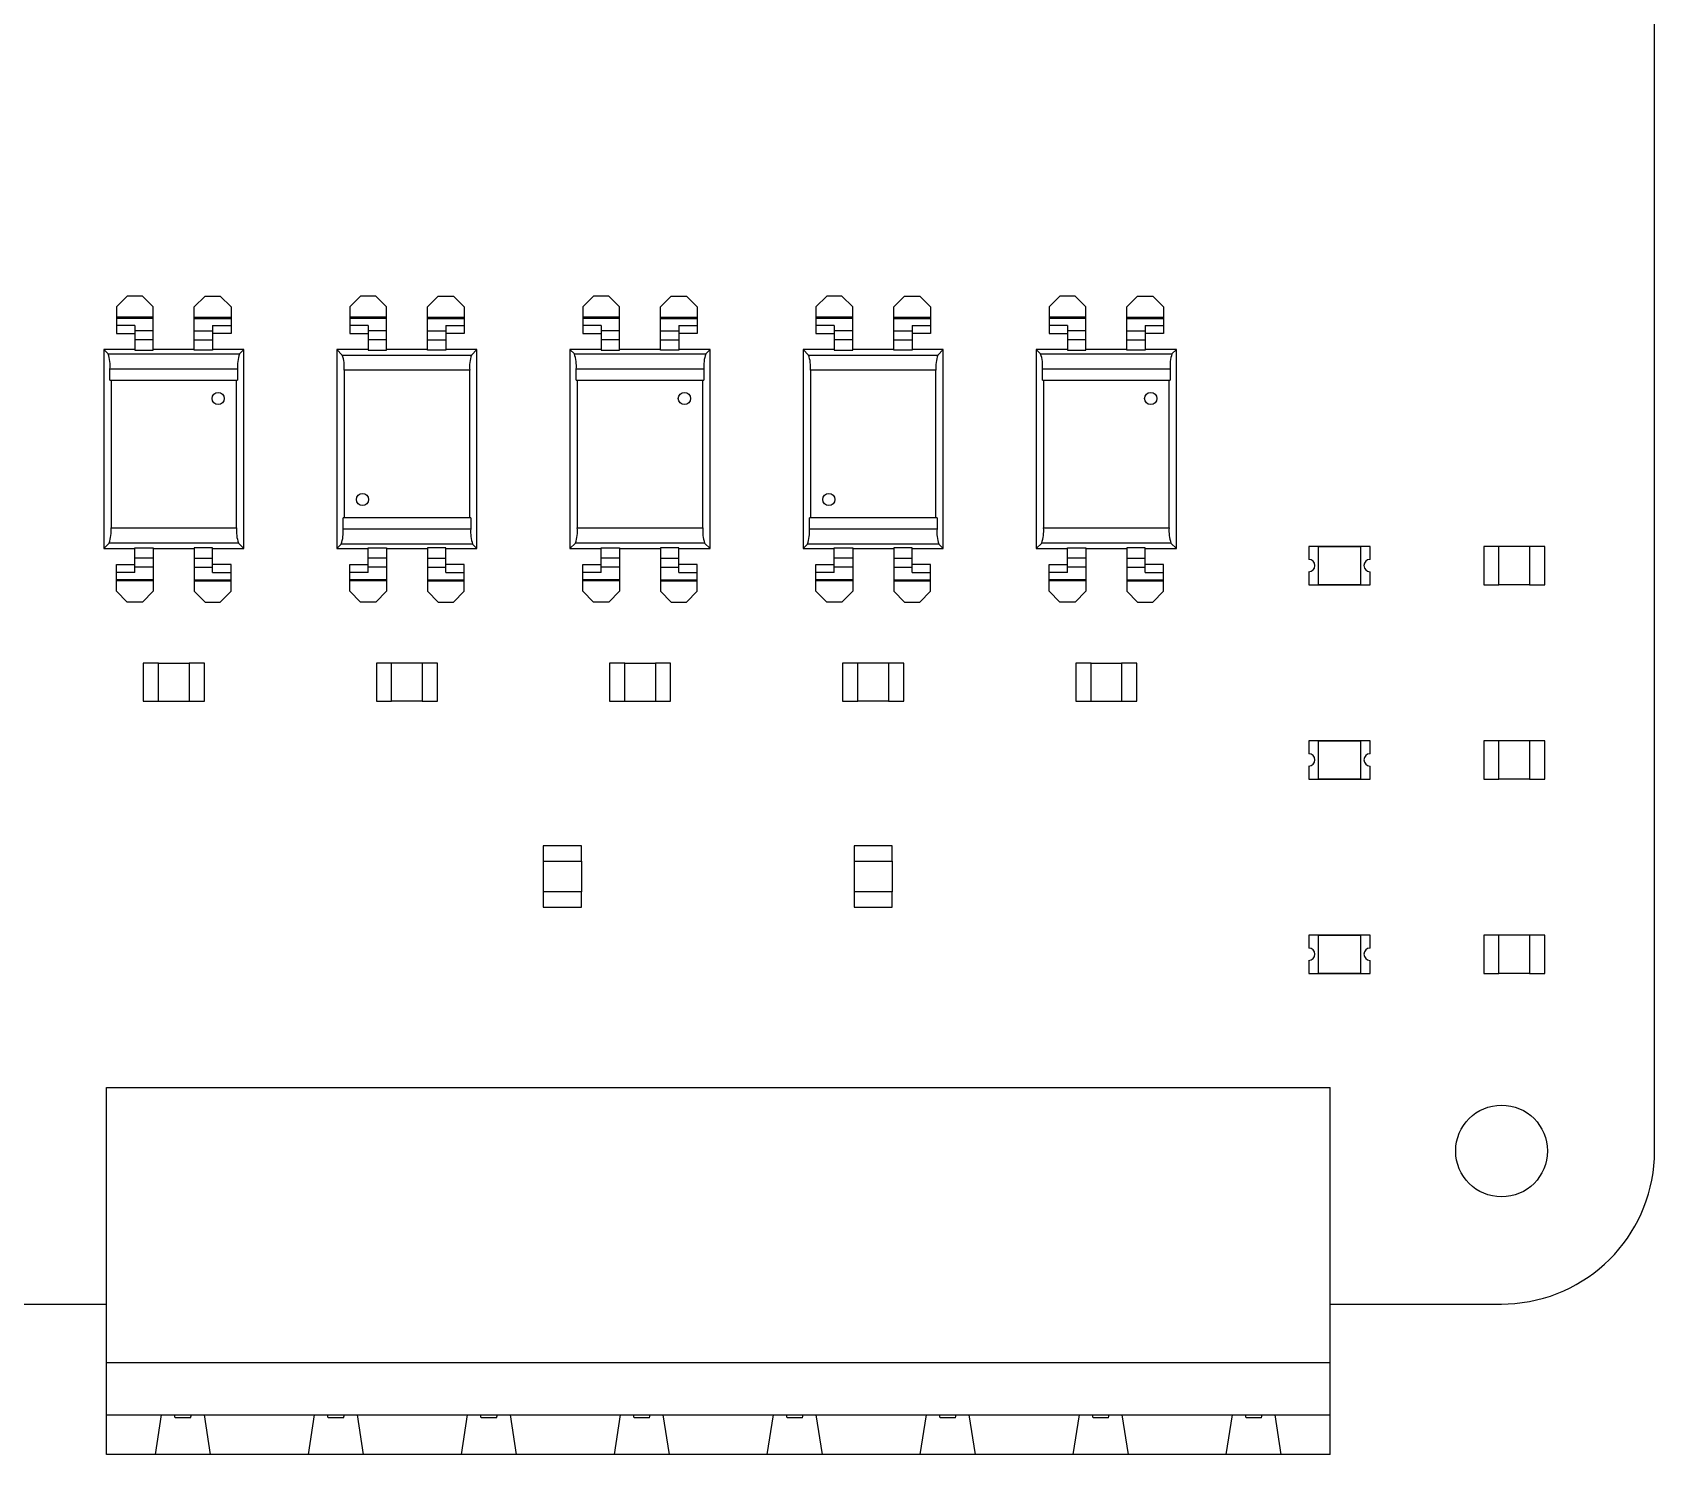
# Model space of a CAD drawing. Header units: millimetres. Extents: x 125 to 686, y 158 to 585.
# Drawn here: x 490.8 to 543.8, y 296.6 to 343 of the extents above; entities that cross this region are included whole.
import ezdxf

# ---------------------------------------------------------------- set-up
doc = ezdxf.new("R2010")
doc.units = ezdxf.units.MM

msp = doc.modelspace()

# ---------------------------------------------------------------- linework, layer by layer
at = {"color": 7, "linetype": 'Continuous', "lineweight": 25}
for p, q in [((543.787, 306.473), (543.787, 349.388)), ((493.517, 334.063), (493.867, 334.413)), ((493.517, 334.063), (493.517, 333.187)), ((494.367, 334.413), (493.867, 334.413)), ((494.367, 334.413), (494.717, 334.063)), ((494.717, 332.645), (494.717, 334.063)), ((496.407, 334.413), (496.057, 334.063)), ((496.057, 332.645), (496.057, 334.063)), ((496.407, 334.413), (496.907, 334.413)), ((497.257, 334.063), (496.907, 334.413)), ((497.257, 334.063), (497.257, 333.187)), ((501.137, 334.063), (501.487, 334.413)), ((501.137, 334.063), (501.137, 333.187)), ((501.987, 334.413), (501.487, 334.413)), ((501.987, 334.413), (502.337, 334.063)), ((502.337, 332.645), (502.337, 334.063)), ((504.027, 334.413), (503.677, 334.063)), ((503.677, 332.645), (503.677, 334.063)), ((504.027, 334.413), (504.527, 334.413)), ((504.877, 334.063), (504.527, 334.413)), ((504.877, 334.063), (504.877, 333.187)), ((508.757, 334.063), (509.107, 334.413)), ((508.757, 334.063), (508.757, 333.187)), ((509.607, 334.413), (509.107, 334.413)), ((509.607, 334.413), (509.957, 334.063)), ((509.957, 332.645), (509.957, 334.063)), ((511.647, 334.413), (511.297, 334.063)), ((511.297, 332.645), (511.297, 334.063)), ((511.647, 334.413), (512.147, 334.413)), ((512.497, 334.063), (512.147, 334.413)), ((512.497, 334.063), (512.497, 333.187)), ((516.377, 334.063), (516.727, 334.413)), ((516.377, 334.063), (516.377, 333.187)), ((517.227, 334.413), (516.727, 334.413)), ((517.227, 334.413), (517.577, 334.063)), ((517.577, 332.645), (517.577, 334.063)), ((519.267, 334.413), (518.917, 334.063)), ((518.917, 332.645), (518.917, 334.063)), ((519.267, 334.413), (519.767, 334.413)), ((520.117, 334.063), (519.767, 334.413)), ((520.117, 334.063), (520.117, 333.187)), ((523.997, 334.063), (524.347, 334.413)), ((523.997, 334.063), (523.997, 333.187)), ((524.847, 334.413), (524.347, 334.413)), ((524.847, 334.413), (525.197, 334.063)), ((525.197, 332.645), (525.197, 334.063)), ((526.887, 334.413), (526.537, 334.063)), ((526.537, 332.645), (526.537, 334.063)), ((526.887, 334.413), (527.387, 334.413)), ((527.737, 334.063), (527.387, 334.413)), ((527.737, 334.063), (527.737, 333.187)), ((494.717, 333.722), (493.517, 333.722)), ((494.717, 333.683), (493.517, 333.683)), ((496.057, 333.722), (497.257, 333.722)), ((496.057, 333.683), (497.257, 333.683)), ((502.337, 333.722), (501.137, 333.722)), ((502.337, 333.683), (501.137, 333.683)), ((503.677, 333.722), (504.877, 333.722)), ((503.677, 333.683), (504.877, 333.683)), ((509.957, 333.722), (508.757, 333.722)), ((509.957, 333.683), (508.757, 333.683)), ((511.297, 333.722), (512.497, 333.722)), ((511.297, 333.683), (512.497, 333.683)), ((517.577, 333.722), (516.377, 333.722)), ((517.577, 333.683), (516.377, 333.683)), ((518.917, 333.722), (520.117, 333.722)), ((518.917, 333.683), (520.117, 333.683)), ((525.197, 333.722), (523.997, 333.722)), ((525.197, 333.683), (523.997, 333.683)), ((526.537, 333.722), (527.737, 333.722)), ((526.537, 333.683), (527.737, 333.683)), ((494.117, 333.453), (493.517, 333.453)), ((493.517, 333.187), (494.117, 333.187)), ((494.117, 333.453), (494.117, 332.645)), ((494.717, 333.274), (494.117, 333.274)), ((494.717, 332.981), (494.117, 332.981)), ((496.057, 333.274), (496.657, 333.274)), ((496.057, 332.981), (496.657, 332.981)), ((496.657, 333.453), (496.657, 332.645)), ((496.657, 333.453), (497.257, 333.453)), ((497.257, 333.187), (496.657, 333.187)), ((501.737, 333.453), (501.137, 333.453)), ((501.137, 333.187), (501.737, 333.187)), ((501.737, 333.453), (501.737, 332.645)), ((502.337, 333.274), (501.737, 333.274)), ((502.337, 332.981), (501.737, 332.981)), ((503.677, 333.274), (504.277, 333.274)), ((503.677, 332.981), (504.277, 332.981)), ((504.277, 333.453), (504.277, 332.645)), ((504.277, 333.453), (504.877, 333.453)), ((504.877, 333.187), (504.277, 333.187)), ((509.357, 333.453), (508.757, 333.453)), ((508.757, 333.187), (509.357, 333.187)), ((509.357, 333.453), (509.357, 332.645)), ((509.957, 333.274), (509.357, 333.274)), ((509.957, 332.981), (509.357, 332.981)), ((511.297, 333.274), (511.897, 333.274)), ((511.297, 332.981), (511.897, 332.981)), ((511.897, 333.453), (511.897, 332.645)), ((511.897, 333.453), (512.497, 333.453)), ((512.497, 333.187), (511.897, 333.187)), ((516.977, 333.453), (516.377, 333.453)), ((516.377, 333.187), (516.977, 333.187)), ((516.977, 333.453), (516.977, 332.645)), ((517.577, 333.274), (516.977, 333.274)), ((517.577, 332.981), (516.977, 332.981)), ((518.917, 333.274), (519.517, 333.274)), ((518.917, 332.981), (519.517, 332.981)), ((519.517, 333.453), (519.517, 332.645)), ((519.517, 333.453), (520.117, 333.453)), ((520.117, 333.187), (519.517, 333.187)), ((524.597, 333.453), (523.997, 333.453)), ((523.997, 333.187), (524.597, 333.187)), ((524.597, 333.453), (524.597, 332.645)), ((525.197, 333.274), (524.597, 333.274)), ((525.197, 332.981), (524.597, 332.981)), ((526.537, 333.274), (527.137, 333.274)), ((526.537, 332.981), (527.137, 332.981)), ((527.137, 333.453), (527.137, 332.645)), ((527.137, 333.453), (527.737, 333.453)), ((527.737, 333.187), (527.137, 333.187)), ((493.097, 332.663), (493.097, 326.163)), ((493.24, 332.52), (493.097, 332.663)), ((494.117, 332.663), (493.097, 332.663)), ((493.24, 332.52), (497.533, 332.52)), ((494.117, 332.645), (494.717, 332.645)), ((496.057, 332.663), (494.717, 332.663)), ((496.657, 332.645), (496.057, 332.645)), ((497.677, 332.663), (496.657, 332.663)), ((497.533, 332.52), (497.677, 332.663)), ((497.677, 326.163), (497.677, 332.663)), ((500.717, 332.663), (500.717, 326.163)), ((500.895, 332.485), (500.717, 332.663)), ((501.737, 332.663), (500.717, 332.663)), ((500.895, 332.485), (505.118, 332.485)), ((501.737, 332.645), (502.337, 332.645)), ((503.677, 332.663), (502.337, 332.663)), ((504.277, 332.645), (503.677, 332.645)), ((505.297, 332.663), (504.277, 332.663)), ((505.118, 332.485), (505.297, 332.663)), ((505.297, 326.163), (505.297, 332.663)), ((508.337, 332.663), (508.337, 326.163)), ((508.48, 332.52), (508.337, 332.663)), ((509.357, 332.663), (508.337, 332.663)), ((508.48, 332.52), (512.773, 332.52)), ((509.357, 332.645), (509.957, 332.645)), ((511.297, 332.663), (509.957, 332.663)), ((511.897, 332.645), (511.297, 332.645)), ((512.917, 332.663), (511.897, 332.663)), ((512.773, 332.52), (512.917, 332.663)), ((512.917, 326.163), (512.917, 332.663)), ((515.957, 332.663), (515.957, 326.163)), ((516.135, 332.485), (515.957, 332.663)), ((516.977, 332.663), (515.957, 332.663)), ((516.135, 332.485), (520.358, 332.485)), ((516.977, 332.645), (517.577, 332.645)), ((518.917, 332.663), (517.577, 332.663)), ((519.517, 332.645), (518.917, 332.645)), ((520.537, 332.663), (519.517, 332.663)), ((520.358, 332.485), (520.537, 332.663)), ((520.537, 326.163), (520.537, 332.663)), ((523.577, 332.663), (523.577, 326.163)), ((523.72, 332.52), (523.577, 332.663)), ((524.597, 332.663), (523.577, 332.663)), ((523.72, 332.52), (528.013, 332.52)), ((524.597, 332.645), (525.197, 332.645)), ((526.537, 332.663), (525.197, 332.663)), ((527.137, 332.645), (526.537, 332.645)), ((528.157, 332.663), (527.137, 332.663)), ((528.013, 332.52), (528.157, 332.663)), ((528.157, 326.163), (528.157, 332.663)), ((493.301, 331.663), (493.301, 332.025)), ((497.473, 332.025), (493.301, 332.025)), ((497.473, 332.025), (497.473, 331.663)), ((500.956, 331.989), (500.956, 327.163)), ((505.058, 331.989), (500.956, 331.989)), ((505.058, 327.163), (505.058, 331.989)), ((508.541, 331.663), (508.541, 332.025)), ((512.713, 332.025), (508.541, 332.025)), ((512.713, 332.025), (512.713, 331.663)), ((516.196, 331.989), (516.196, 327.163)), ((520.298, 331.989), (516.196, 331.989)), ((520.298, 327.163), (520.298, 331.989)), ((523.781, 331.663), (523.781, 332.025)), ((527.953, 332.025), (523.781, 332.025)), ((527.953, 332.025), (527.953, 331.663)), ((493.301, 331.663), (497.473, 331.663)), ((493.336, 331.663), (493.336, 326.837)), ((497.438, 326.837), (497.438, 331.663)), ((508.541, 331.663), (512.713, 331.663)), ((508.576, 331.663), (508.576, 326.837)), ((512.678, 326.837), (512.678, 331.663)), ((523.781, 331.663), (527.953, 331.663)), ((523.816, 331.663), (523.816, 326.837)), ((527.918, 326.837), (527.918, 331.663)), ((505.093, 327.163), (500.921, 327.163)), ((500.921, 326.801), (500.921, 327.163)), ((505.093, 327.163), (505.093, 326.801)), ((520.333, 327.163), (516.161, 327.163)), ((516.161, 326.801), (516.161, 327.163)), ((520.333, 327.163), (520.333, 326.801)), ((493.336, 326.837), (497.438, 326.837)), ((500.921, 326.801), (505.093, 326.801)), ((508.576, 326.837), (512.678, 326.837)), ((516.161, 326.801), (520.333, 326.801)), ((523.816, 326.837), (527.918, 326.837)), ((493.275, 326.341), (493.097, 326.163)), ((493.097, 326.163), (494.117, 326.163)), ((497.498, 326.341), (493.275, 326.341)), ((494.117, 326.181), (494.717, 326.181)), ((494.117, 325.373), (494.117, 326.181)), ((494.717, 326.181), (494.717, 324.763)), ((494.717, 326.163), (496.057, 326.163)), ((496.657, 326.181), (496.057, 326.181)), ((496.057, 326.181), (496.057, 324.763)), ((496.657, 325.373), (496.657, 326.181)), ((496.657, 326.163), (497.677, 326.163)), ((497.498, 326.341), (497.677, 326.163)), ((500.86, 326.306), (500.717, 326.163)), ((500.717, 326.163), (501.737, 326.163)), ((505.153, 326.306), (500.86, 326.306)), ((501.737, 325.373), (501.737, 326.181)), ((501.737, 326.181), (502.337, 326.181)), ((502.337, 326.181), (502.337, 324.763)), ((502.337, 326.163), (503.677, 326.163)), ((504.277, 326.181), (503.677, 326.181)), ((503.677, 326.181), (503.677, 324.763)), ((504.277, 325.373), (504.277, 326.181)), ((504.277, 326.163), (505.297, 326.163)), ((505.153, 326.306), (505.297, 326.163)), ((508.515, 326.341), (508.337, 326.163)), ((508.337, 326.163), (509.357, 326.163)), ((512.738, 326.341), (508.515, 326.341)), ((509.357, 326.181), (509.957, 326.181)), ((509.357, 325.373), (509.357, 326.181)), ((509.957, 326.181), (509.957, 324.763)), ((509.957, 326.163), (511.297, 326.163)), ((511.897, 326.181), (511.297, 326.181)), ((511.297, 326.181), (511.297, 324.763)), ((511.897, 325.373), (511.897, 326.181)), ((511.897, 326.163), (512.917, 326.163)), ((512.738, 326.341), (512.917, 326.163)), ((516.1, 326.306), (515.957, 326.163)), ((515.957, 326.163), (516.977, 326.163)), ((520.393, 326.306), (516.1, 326.306)), ((516.977, 325.373), (516.977, 326.181)), ((516.977, 326.181), (517.577, 326.181)), ((517.577, 326.181), (517.577, 324.763)), ((517.577, 326.163), (518.917, 326.163)), ((519.517, 326.181), (518.917, 326.181)), ((518.917, 326.181), (518.917, 324.763)), ((519.517, 325.373), (519.517, 326.181)), ((519.517, 326.163), (520.537, 326.163)), ((520.393, 326.306), (520.537, 326.163)), ((523.755, 326.341), (523.577, 326.163)), ((523.577, 326.163), (524.597, 326.163)), ((527.978, 326.341), (523.755, 326.341)), ((524.597, 326.181), (525.197, 326.181)), ((524.597, 325.373), (524.597, 326.181)), ((525.197, 326.181), (525.197, 324.763)), ((525.197, 326.163), (526.537, 326.163)), ((527.137, 326.181), (526.537, 326.181)), ((526.537, 326.181), (526.537, 324.763)), ((527.137, 325.373), (527.137, 326.181)), ((527.137, 326.163), (528.157, 326.163)), ((527.978, 326.341), (528.157, 326.163)), ((532.487, 326.228), (532.487, 325.803)), ((532.887, 326.228), (532.487, 326.228)), ((532.787, 326.218), (532.787, 324.988)), ((534.187, 326.218), (532.787, 326.218)), ((532.887, 326.227), (532.887, 326.228)), ((534.087, 326.227), (532.887, 326.227)), ((534.487, 326.228), (534.087, 326.228)), ((534.087, 326.228), (534.087, 326.227)), ((534.187, 324.988), (534.187, 326.218)), ((534.487, 325.803), (534.487, 326.228)), ((538.702, 326.228), (538.202, 326.228)), ((538.202, 326.228), (538.202, 324.978)), ((538.702, 324.978), (538.702, 326.228)), ((539.702, 326.227), (538.702, 326.227)), ((540.202, 326.228), (539.702, 326.228)), ((539.702, 326.228), (539.702, 324.978)), ((540.202, 324.978), (540.202, 326.228)), ((493.517, 324.763), (493.517, 325.639)), ((493.517, 325.639), (494.117, 325.639)), ((494.717, 325.845), (494.117, 325.845)), ((494.717, 325.552), (494.117, 325.552)), ((496.057, 325.845), (496.657, 325.845)), ((496.057, 325.552), (496.657, 325.552)), ((497.257, 325.639), (496.657, 325.639)), ((497.257, 324.763), (497.257, 325.639)), ((501.137, 324.763), (501.137, 325.639)), ((501.137, 325.639), (501.737, 325.639)), ((502.337, 325.845), (501.737, 325.845)), ((502.337, 325.552), (501.737, 325.552)), ((503.677, 325.845), (504.277, 325.845)), ((503.677, 325.552), (504.277, 325.552)), ((504.877, 325.639), (504.277, 325.639)), ((504.877, 324.763), (504.877, 325.639)), ((508.757, 324.763), (508.757, 325.639)), ((508.757, 325.639), (509.357, 325.639)), ((509.957, 325.845), (509.357, 325.845)), ((509.957, 325.552), (509.357, 325.552)), ((511.297, 325.845), (511.897, 325.845)), ((511.297, 325.552), (511.897, 325.552)), ((512.497, 325.639), (511.897, 325.639)), ((512.497, 324.763), (512.497, 325.639)), ((516.377, 324.763), (516.377, 325.639)), ((516.377, 325.639), (516.977, 325.639)), ((517.577, 325.845), (516.977, 325.845)), ((517.577, 325.552), (516.977, 325.552)), ((518.917, 325.845), (519.517, 325.845)), ((518.917, 325.552), (519.517, 325.552)), ((520.117, 325.639), (519.517, 325.639)), ((520.117, 324.763), (520.117, 325.639)), ((523.997, 324.763), (523.997, 325.639)), ((523.997, 325.639), (524.597, 325.639)), ((525.197, 325.845), (524.597, 325.845)), ((525.197, 325.552), (524.597, 325.552)), ((526.537, 325.845), (527.137, 325.845)), ((526.537, 325.552), (527.137, 325.552)), ((527.737, 325.639), (527.137, 325.639)), ((527.737, 324.763), (527.737, 325.639)), ((494.117, 325.373), (493.517, 325.373)), ((494.717, 325.143), (493.517, 325.143)), ((494.717, 325.104), (493.517, 325.104)), ((496.057, 325.143), (497.257, 325.143)), ((496.057, 325.104), (497.257, 325.104)), ((496.657, 325.373), (497.257, 325.373)), ((501.737, 325.373), (501.137, 325.373)), ((502.337, 325.143), (501.137, 325.143)), ((502.337, 325.104), (501.137, 325.104)), ((503.677, 325.143), (504.877, 325.143)), ((503.677, 325.104), (504.877, 325.104)), ((504.277, 325.373), (504.877, 325.373)), ((509.357, 325.373), (508.757, 325.373)), ((509.957, 325.143), (508.757, 325.143)), ((509.957, 325.104), (508.757, 325.104)), ((511.297, 325.143), (512.497, 325.143)), ((511.297, 325.104), (512.497, 325.104)), ((511.897, 325.373), (512.497, 325.373)), ((516.977, 325.373), (516.377, 325.373)), ((517.577, 325.143), (516.377, 325.143)), ((517.577, 325.104), (516.377, 325.104)), ((518.917, 325.143), (520.117, 325.143)), ((518.917, 325.104), (520.117, 325.104)), ((519.517, 325.373), (520.117, 325.373)), ((524.597, 325.373), (523.997, 325.373)), ((525.197, 325.143), (523.997, 325.143)), ((525.197, 325.104), (523.997, 325.104)), ((526.537, 325.143), (527.737, 325.143)), ((526.537, 325.104), (527.737, 325.104)), ((527.137, 325.373), (527.737, 325.373)), ((532.487, 325.403), (532.487, 324.978)), ((534.487, 324.978), (534.487, 325.403)), ((493.517, 324.763), (493.867, 324.413)), ((494.367, 324.413), (494.717, 324.763)), ((496.407, 324.413), (496.057, 324.763)), ((497.257, 324.763), (496.907, 324.413)), ((501.137, 324.763), (501.487, 324.413)), ((501.987, 324.413), (502.337, 324.763)), ((504.027, 324.413), (503.677, 324.763)), ((504.877, 324.763), (504.527, 324.413)), ((508.757, 324.763), (509.107, 324.413)), ((509.607, 324.413), (509.957, 324.763)), ((511.647, 324.413), (511.297, 324.763)), ((512.497, 324.763), (512.147, 324.413)), ((516.377, 324.763), (516.727, 324.413)), ((517.227, 324.413), (517.577, 324.763)), ((519.267, 324.413), (518.917, 324.763)), ((520.117, 324.763), (519.767, 324.413)), ((523.997, 324.763), (524.347, 324.413)), ((524.847, 324.413), (525.197, 324.763)), ((526.887, 324.413), (526.537, 324.763)), ((527.737, 324.763), (527.387, 324.413)), ((532.487, 324.978), (532.887, 324.978)), ((532.787, 324.988), (534.187, 324.988)), ((532.887, 324.978), (532.887, 324.979)), ((532.887, 324.979), (534.087, 324.979)), ((534.087, 324.979), (534.087, 324.978)), ((534.087, 324.978), (534.487, 324.978)), ((538.202, 324.978), (538.702, 324.978)), ((539.702, 324.979), (538.702, 324.979)), ((539.702, 324.978), (540.202, 324.978)), ((494.367, 324.413), (493.867, 324.413)), ((496.407, 324.413), (496.907, 324.413)), ((501.987, 324.413), (501.487, 324.413)), ((504.027, 324.413), (504.527, 324.413)), ((509.607, 324.413), (509.107, 324.413)), ((511.647, 324.413), (512.147, 324.413)), ((517.227, 324.413), (516.727, 324.413)), ((519.267, 324.413), (519.767, 324.413)), ((524.847, 324.413), (524.347, 324.413)), ((526.887, 324.413), (527.387, 324.413)), ((494.387, 322.418), (494.387, 321.168)), ((494.887, 322.418), (494.387, 322.418)), ((494.887, 321.168), (494.887, 322.418)), ((494.887, 322.417), (495.887, 322.417)), ((496.387, 322.418), (495.887, 322.418)), ((495.887, 322.418), (495.887, 321.168)), ((496.387, 321.168), (496.387, 322.418)), ((502.007, 322.418), (502.007, 321.168)), ((502.507, 322.418), (502.007, 322.418)), ((502.507, 321.168), (502.507, 322.418)), ((503.507, 322.417), (502.507, 322.417)), ((504.007, 322.418), (503.507, 322.418)), ((503.507, 322.418), (503.507, 321.168)), ((504.007, 321.168), (504.007, 322.418)), ((510.127, 322.418), (509.627, 322.418)), ((509.627, 322.418), (509.627, 321.168)), ((510.127, 321.168), (510.127, 322.418)), ((510.127, 322.417), (511.127, 322.417)), ((511.627, 322.418), (511.127, 322.418)), ((511.127, 322.418), (511.127, 321.168)), ((511.627, 321.168), (511.627, 322.418)), ((517.247, 322.418), (517.247, 321.168)), ((517.747, 322.418), (517.247, 322.418)), ((517.747, 321.168), (517.747, 322.418)), ((518.747, 322.417), (517.747, 322.417)), ((519.247, 322.418), (518.747, 322.418)), ((518.747, 322.418), (518.747, 321.168)), ((519.247, 321.168), (519.247, 322.418)), ((525.367, 322.418), (524.867, 322.418)), ((524.867, 322.418), (524.867, 321.168)), ((525.367, 321.168), (525.367, 322.418)), ((525.367, 322.417), (526.367, 322.417)), ((526.867, 322.418), (526.367, 322.418)), ((526.367, 322.418), (526.367, 321.168)), ((526.867, 321.168), (526.867, 322.418)), ((494.387, 321.168), (494.887, 321.168)), ((494.887, 321.169), (495.887, 321.169)), ((495.887, 321.168), (496.387, 321.168)), ((502.007, 321.168), (502.507, 321.168)), ((503.507, 321.169), (502.507, 321.169)), ((503.507, 321.168), (504.007, 321.168)), ((509.627, 321.168), (510.127, 321.168)), ((510.127, 321.169), (511.127, 321.169)), ((511.127, 321.168), (511.627, 321.168)), ((517.247, 321.168), (517.747, 321.168)), ((518.747, 321.169), (517.747, 321.169)), ((518.747, 321.168), (519.247, 321.168)), ((524.867, 321.168), (525.367, 321.168)), ((525.367, 321.169), (526.367, 321.169)), ((526.367, 321.168), (526.867, 321.168)), ((532.487, 319.878), (532.487, 319.453)), ((532.887, 319.878), (532.487, 319.878)), ((532.787, 319.868), (532.787, 318.638)), ((534.187, 319.868), (532.787, 319.868)), ((532.887, 319.877), (532.887, 319.878)), ((534.087, 319.877), (532.887, 319.877)), ((534.087, 319.878), (534.087, 319.877)), ((534.487, 319.878), (534.087, 319.878)), ((534.187, 318.638), (534.187, 319.868)), ((534.487, 319.453), (534.487, 319.878)), ((538.202, 319.878), (538.202, 318.628)), ((538.702, 319.878), (538.202, 319.878)), ((538.702, 318.628), (538.702, 319.878)), ((539.702, 319.877), (538.702, 319.877)), ((540.202, 319.878), (539.702, 319.878)), ((539.702, 319.878), (539.702, 318.628)), ((540.202, 318.628), (540.202, 319.878)), ((532.487, 319.053), (532.487, 318.628)), ((534.487, 318.628), (534.487, 319.053)), ((532.487, 318.628), (532.887, 318.628)), ((532.787, 318.638), (534.187, 318.638)), ((532.887, 318.629), (534.087, 318.629)), ((532.887, 318.628), (532.887, 318.629)), ((534.087, 318.629), (534.087, 318.628)), ((534.087, 318.628), (534.487, 318.628)), ((538.202, 318.628), (538.702, 318.628)), ((539.702, 318.629), (538.702, 318.629)), ((539.702, 318.628), (540.202, 318.628)), ((507.462, 316.443), (507.462, 315.943)), ((508.712, 316.443), (507.462, 316.443)), ((508.712, 315.943), (508.712, 316.443)), ((517.622, 316.443), (517.622, 315.943)), ((518.872, 316.443), (517.622, 316.443)), ((518.872, 315.943), (518.872, 316.443)), ((507.462, 315.943), (508.712, 315.943)), ((507.463, 315.943), (507.463, 314.943)), ((508.711, 315.943), (508.711, 314.943)), ((517.622, 315.943), (518.872, 315.943)), ((517.623, 315.943), (517.623, 314.943)), ((518.871, 315.943), (518.871, 314.943)), ((507.462, 314.943), (507.462, 314.443)), ((508.712, 314.943), (507.462, 314.943)), ((508.712, 314.443), (508.712, 314.943)), ((517.622, 314.943), (517.622, 314.443)), ((518.872, 314.943), (517.622, 314.943)), ((518.872, 314.443), (518.872, 314.943)), ((507.462, 314.443), (508.712, 314.443)), ((517.622, 314.443), (518.872, 314.443)), ((532.487, 313.528), (532.487, 313.103)), ((532.887, 313.528), (532.487, 313.528)), ((534.187, 313.518), (532.787, 313.518)), ((532.787, 313.518), (532.787, 312.288)), ((532.887, 313.527), (532.887, 313.528)), ((534.087, 313.527), (532.887, 313.527)), ((534.087, 313.528), (534.087, 313.527)), ((534.487, 313.528), (534.087, 313.528)), ((534.187, 312.288), (534.187, 313.518)), ((534.487, 313.103), (534.487, 313.528)), ((538.202, 313.528), (538.202, 312.278)), ((538.702, 313.528), (538.202, 313.528)), ((538.702, 312.278), (538.702, 313.528)), ((539.702, 313.527), (538.702, 313.527)), ((540.202, 313.528), (539.702, 313.528)), ((539.702, 313.528), (539.702, 312.278)), ((540.202, 312.278), (540.202, 313.528)), ((532.487, 312.703), (532.487, 312.278)), ((534.487, 312.278), (534.487, 312.703)), ((532.487, 312.278), (532.887, 312.278)), ((532.787, 312.288), (534.187, 312.288)), ((532.887, 312.279), (534.087, 312.279)), ((532.887, 312.278), (532.887, 312.279)), ((534.087, 312.279), (534.087, 312.278)), ((534.087, 312.278), (534.487, 312.278)), ((538.202, 312.278), (538.702, 312.278)), ((539.702, 312.279), (538.702, 312.279)), ((539.702, 312.278), (540.202, 312.278)), ((493.187, 296.553), (493.187, 308.553)), ((493.187, 308.553), (533.187, 308.553)), ((533.187, 296.553), (533.187, 308.553)), ((488.737, 301.473), (493.187, 301.473)), ((533.187, 301.473), (538.787, 301.473)), ((538.787, 301.473), (539.223, 301.492)), ((533.187, 299.553), (493.187, 299.553)), ((493.187, 297.853), (533.187, 297.853)), ((494.787, 296.553), (494.987, 297.853)), ((495.437, 297.753), (495.412, 297.853)), ((495.937, 297.753), (495.437, 297.753)), ((495.937, 297.753), (495.962, 297.853)), ((496.587, 296.553), (496.387, 297.853)), ((499.787, 296.553), (499.987, 297.853)), ((500.437, 297.753), (500.412, 297.853)), ((500.937, 297.753), (500.437, 297.753)), ((500.937, 297.753), (500.962, 297.853)), ((501.587, 296.553), (501.387, 297.853)), ((504.787, 296.553), (504.987, 297.853)), ((505.437, 297.753), (505.412, 297.853)), ((505.937, 297.753), (505.437, 297.753)), ((505.937, 297.753), (505.962, 297.853)), ((506.587, 296.553), (506.387, 297.853)), ((509.787, 296.553), (509.987, 297.853)), ((510.437, 297.753), (510.412, 297.853)), ((510.937, 297.753), (510.437, 297.753)), ((510.937, 297.753), (510.962, 297.853)), ((511.587, 296.553), (511.387, 297.853)), ((514.787, 296.553), (514.987, 297.853)), ((515.437, 297.753), (515.412, 297.853)), ((515.937, 297.753), (515.437, 297.753)), ((515.937, 297.753), (515.962, 297.853)), ((516.587, 296.553), (516.387, 297.853)), ((519.787, 296.553), (519.987, 297.853)), ((520.437, 297.753), (520.412, 297.853)), ((520.937, 297.753), (520.437, 297.753)), ((520.937, 297.753), (520.962, 297.853)), ((521.587, 296.553), (521.387, 297.853)), ((524.787, 296.553), (524.987, 297.853)), ((525.437, 297.753), (525.412, 297.853)), ((525.937, 297.753), (525.437, 297.753)), ((525.937, 297.753), (525.962, 297.853)), ((526.587, 296.553), (526.387, 297.853)), ((529.787, 296.553), (529.987, 297.853)), ((530.437, 297.753), (530.412, 297.853)), ((530.937, 297.753), (530.437, 297.753)), ((530.937, 297.753), (530.962, 297.853)), ((531.587, 296.553), (531.387, 297.853)), ((533.187, 296.553), (493.187, 296.553))]:
    msp.add_line(p, q, dxfattribs=at)
for centre, radius in [((496.838, 331.063), 0.2), ((496.838, 331.063), 0.2), ((512.078, 331.063), 0.2), ((512.078, 331.063), 0.2), ((527.318, 331.063), 0.2), ((527.318, 331.063), 0.2), ((501.556, 327.763), 0.2), ((501.556, 327.763), 0.2), ((516.796, 327.763), 0.2), ((516.796, 327.763), 0.2), ((538.787, 306.473), 1.5)]:
    msp.add_circle(centre, radius, dxfattribs=at)
for centre, radius, start, end in [((492.062, 332.125), 1.243, 355.3894, 18.5412), ((498.712, 332.125), 1.243, 161.4588, 184.6106), ((499.717, 332.089), 1.243, 355.3894, 18.5412), ((506.297, 332.089), 1.243, 161.4588, 184.6106), ((507.302, 332.125), 1.243, 355.3894, 18.5412), ((513.952, 332.125), 1.243, 161.4588, 184.6106), ((514.957, 332.089), 1.243, 355.3894, 18.5412), ((521.537, 332.089), 1.243, 161.4588, 184.6106), ((522.542, 332.125), 1.243, 355.3894, 18.5412), ((529.192, 332.125), 1.243, 161.4588, 184.6106), ((492.097, 326.737), 1.243, 341.4588, 4.6106), ((498.677, 326.737), 1.243, 175.3894, 198.5412), ((499.682, 326.702), 1.243, 341.4588, 4.6106), ((506.332, 326.702), 1.243, 175.3894, 198.5412), ((507.337, 326.737), 1.243, 341.4588, 4.6106), ((513.917, 326.737), 1.243, 175.3894, 198.5412), ((514.922, 326.702), 1.243, 341.4588, 4.6106), ((521.572, 326.702), 1.243, 175.3894, 198.5412), ((522.577, 326.737), 1.243, 341.4588, 4.6106), ((529.157, 326.737), 1.243, 175.3894, 198.5412), ((532.487, 325.603), 0.2, 270, 90), ((534.487, 325.603), 0.2, 90, 270), ((532.487, 319.253), 0.2, 270, 90), ((534.487, 319.253), 0.2, 90, 270), ((532.487, 312.903), 0.2, 270, 90), ((534.487, 312.903), 0.2, 90, 270), ((538.787, 306.473), 5, 275.0014, 0.0014)]:
    msp.add_arc(centre, radius, start, end, dxfattribs=at)

doc.saveas('drawing.dxf')
